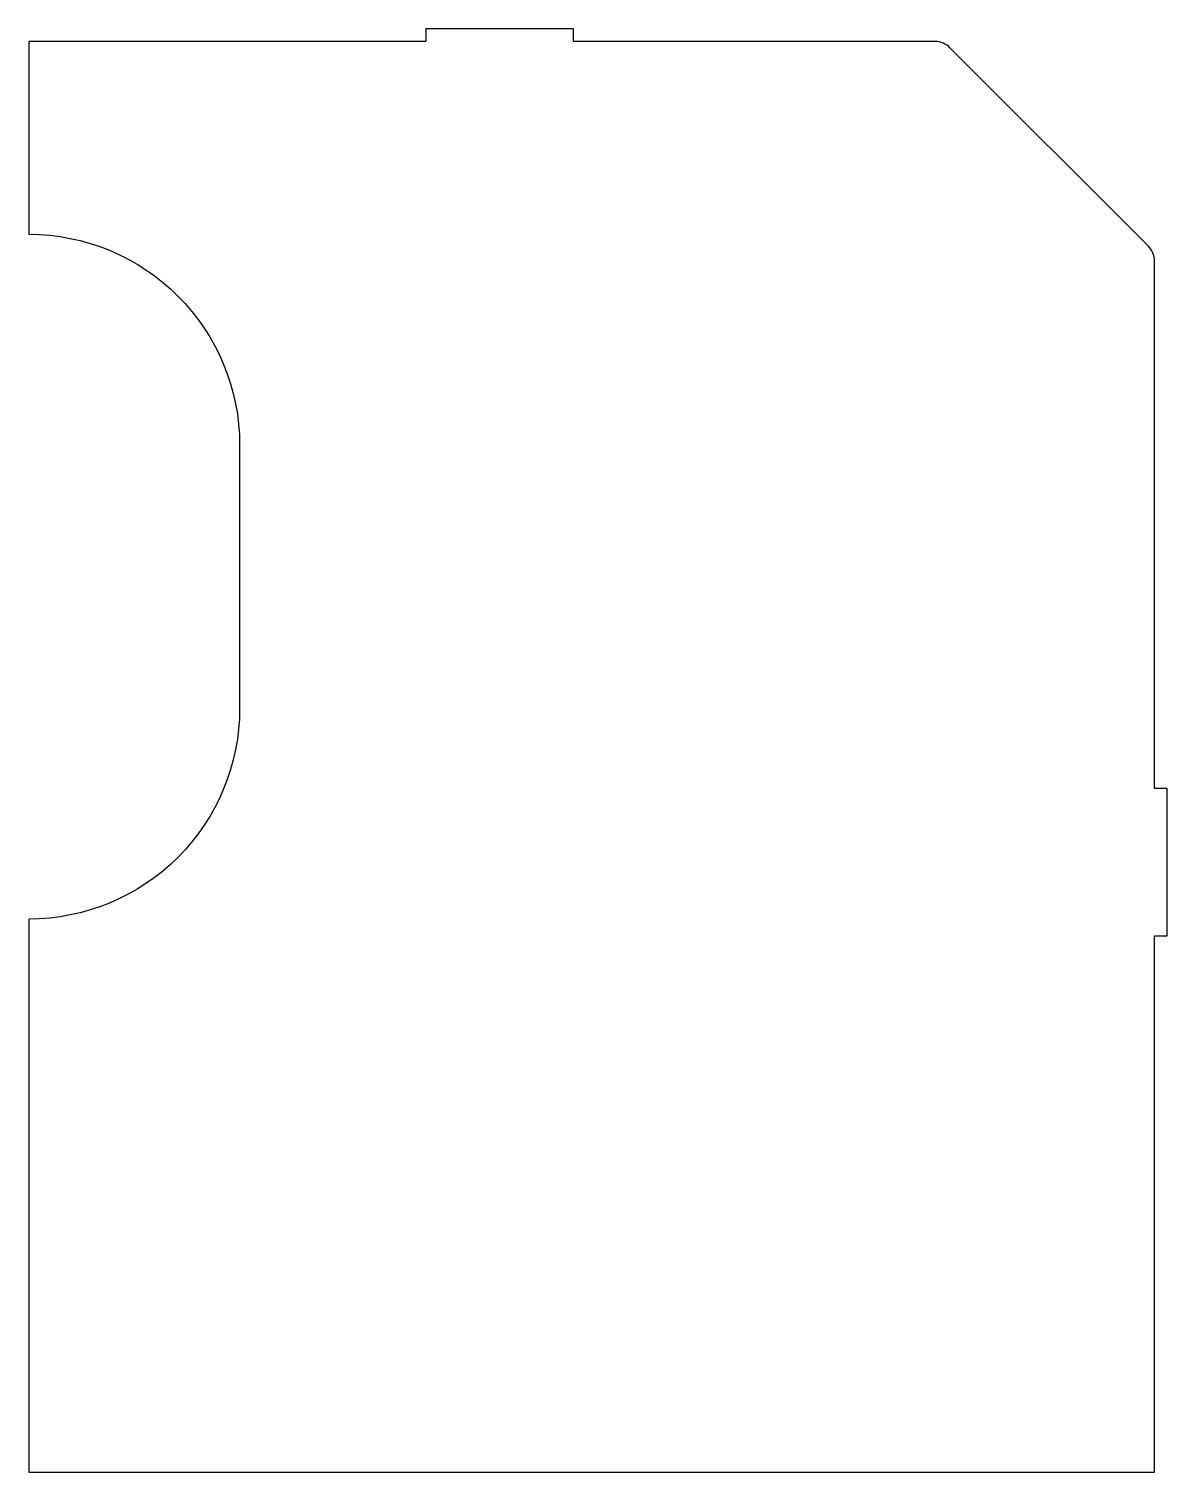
# Model space of a CAD drawing. Extents: x -53 to 55, y -68 to 69.
import ezdxf

# ---------------------------------------------------------------- set-up
doc = ezdxf.new("R2010")
doc.units = 0

msp = doc.modelspace()

# ---------------------------------------------------------------- linework, layer by layer
at = {"layer": '1'}
msp.add_lwpolyline([(54.6, -3), (53.4, -3), (53.4, 47.07, 0.198912), (52.81, 48.49), (33.99, 67.31, 0.198912), (32.57, 67.9), (-1.73, 67.9), (-1.73, 69.1), (-15.73, 69.1), (-15.73, 67.9), (-53.4, 67.9), (-53.4, 49.6, -0.414214), (-33.4, 29.6), (-33.4, 4.6, -0.414214), (-53.4, -15.4), (-53.4, -67.9), (53.4, -67.9), (53.4, -17), (54.6, -17)], format="xyb", close=True, dxfattribs=at)

doc.saveas('drawing.dxf')
